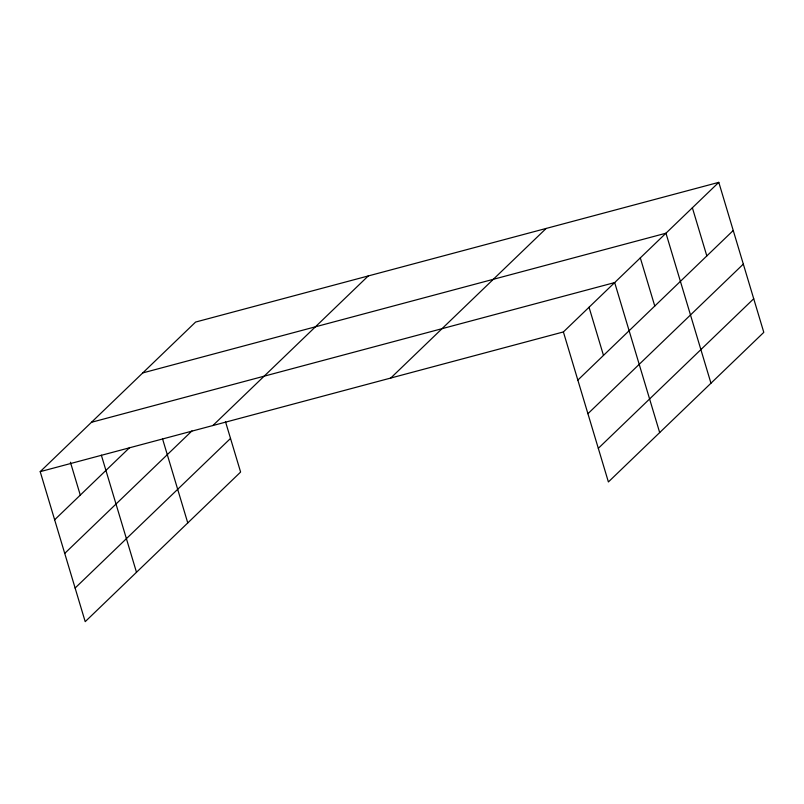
<?xml version="1.0" encoding="UTF-8"?>
<svg xmlns="http://www.w3.org/2000/svg" width="804" height="804" viewBox="0 0 804 804"><rect width="100%" height="100%" fill="white"/><g stroke="black" fill="none" stroke-linecap="round" stroke-linejoin="round"><path stroke-width="1.21" d="M225.502 421.718L240.607 472.059L85.204 621.653L40.2 471.646L195.603 322.052L718.796 182.347L763.8 332.353L608.397 481.948L563.393 331.941L718.796 182.347M54.642 519.786L129.796 447.446M64.732 553.403L191.945 430.934M212.859 425.547L368.252 275.953M75.114 588.036L230.517 438.441M390.744 378.051L546.147 228.457M577.845 380.091L733.238 230.497M587.925 413.698L743.328 264.104M598.317 448.33L753.72 298.736M142.76 372.915L665.963 233.21L710.967 383.217M91.485 422.281L614.678 282.576L659.682 432.582M40.2 471.646L563.393 331.941M692.375 207.784L706.827 255.923M640.316 257.893L654.768 306.043M589.041 307.259L603.482 355.408M162.609 439.064L187.764 522.912M101.344 455.154L136.489 572.277M70.42 462.23L80.279 495.103"/></g></svg>
